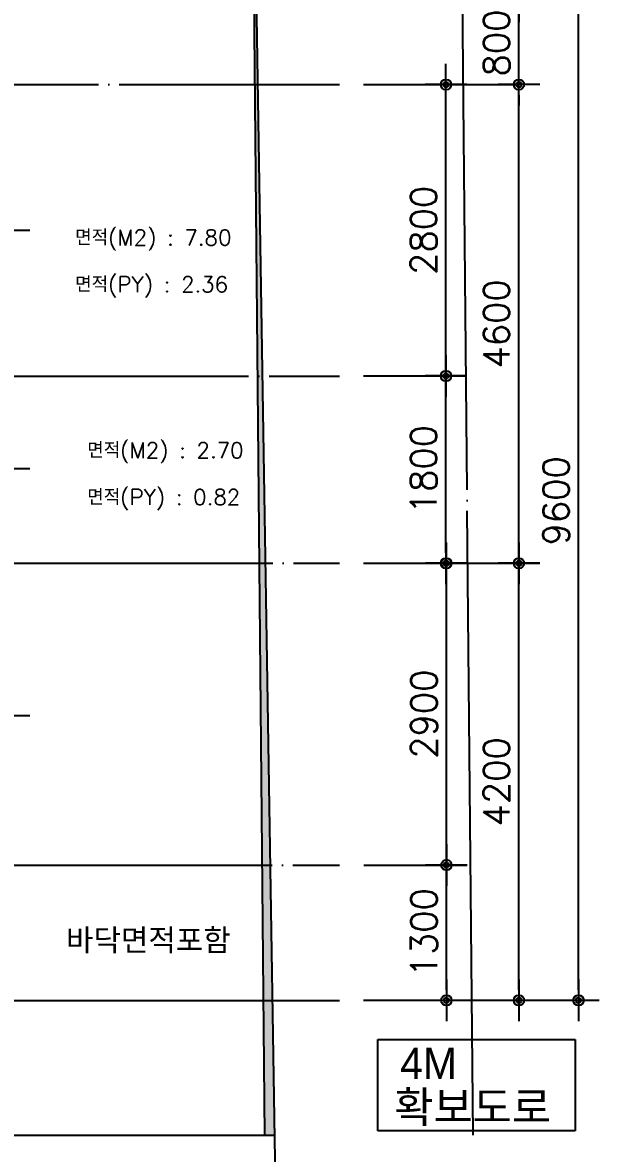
# Model space of a CAD drawing. Header units: millimetres. Extents: x 5537433 to 5830173, y -900794 to -778623.
# Drawn here: x 5605437 to 5610973, y -824625 to -813758 of the extents above; entities that cross this region are included whole.
import ezdxf
from ezdxf.enums import TextEntityAlignment as Align

# ---------------------------------------------------------------- set-up
doc = ezdxf.new("R2010")
doc.units = ezdxf.units.MM
doc.header["$LTSCALE"] = 100
doc.linetypes.add('CEN', pattern=[62, 60, -1, 0, -1])
doc.layers.get('0').update_dxf_attribs({"linetype": 'CONTINUOUS'})
doc.layers.get('DEFPOINTS').update_dxf_attribs({"linetype": 'CONTINUOUS'})
for name, color, linetype in [('60', 60, 'CONTINUOUS'), ('9', 9, 'CONTINUOUS'), ('CEN', 1, 'CEN'), ('DIM', 7, 'CONTINUOUS'), ('ETC', 6, 'CONTINUOUS'), ('FIN', 9, 'CONTINUOUS'), ('HAT', 8, 'CONTINUOUS'), ('WID', 4, 'CONTINUOUS')]:
    doc.layers.add(name, color=color, linetype=linetype)
doc.styles.add('2', font='')
doc.styles.add('GHS', font='ROMANS.shx', dxfattribs={"bigfont": 'GHS.shx'})
doc.styles.add('HGTXT', font='romans.shx', dxfattribs={"bigfont": 'whgtxt.shx'})
doc.styles.get('2').set_extended_font_data('HYtbrB')
doc.dimstyles.get("Standard").update_dxf_attribs({"dimtxt": 0.18, "dimasz": 0.18, "dimexe": 0.18, "dimexo": 0.0625, "dimgap": 0.09, "dimtad": 0, "dimtih": 1, "dimtoh": 1, "dimdec": 4, "dimzin": 0, "dimdsep": 46, "dimtxsty": 'STANDARD', "dimcen": 0.09, "dimadec": 0, "dimazin": 0, "dimtfac": 1, "dimtdec": 4, "dimtofl": 0, "dimtmove": 0, "dimatfit": 3, "dimfxl": 1, "dimtolj": 1, "dimtzin": 0, "dimarcsym": 0})

# ---------------------------------------------------------------- blocks, each defined once
blk = doc.blocks.new('Z_DOT')
at = {"layer": 'DIM', "color": 7}
for p, q in [((0, -2), (0, 2)), ((-2, 0), (2, 0))]:
    blk.add_line(p, q, dxfattribs=at)
for radius in [0.5, 0.25]:
    blk.add_circle((0, 0), radius, dxfattribs=at)
blk = doc.blocks.new('*D18')
at = {"layer": 'DEFPOINTS', "color": 0, "linetype": 'Continuous', "transparency": 16777216}
for p in [(5608451, -818954), (5610201, -818954), (5608451, -823154)]:
    blk.add_point(p, dxfattribs=at)
at = {"layer": 'DIM', "color": 0, "linetype": 'Continuous', "lineweight": -2, "transparency": 16777216}
for p, q in [((5608751, -818954), (5610201, -818954)), ((5610201, -823054), (5610201, -819054)), ((5608751, -823154), (5610201, -823154))]:
    blk.add_line(p, q, dxfattribs=at)
at = {"layer": 'DIM', "color": 0, "linetype": 'Continuous', "lineweight": -2, "transparency": 16777216, "xscale": 100, "yscale": 100, "zscale": 100}
for p, rotation in [((5610201, -818954), 90), ((5610201, -823154), 270)]:
    blk.add_blockref('Z_DOT', p, dxfattribs=dict(at, rotation=rotation))
at = {"layer": 'DIM', "color": 60, "linetype": 'Continuous', "transparency": 16777216, "insert": (5609986, -821054), "char_height": 250, "attachment_point": 5, "rotation": 90, "style": 'GHS'}
blk.add_mtext('\\A1;4200', dxfattribs=at)
blk = doc.blocks.new('*D19')
at = {"layer": 'DEFPOINTS', "color": 0, "linetype": 'Continuous', "transparency": 16777216}
for p in [(5608409, -814354), (5609501, -814354), (5608409, -817154)]:
    blk.add_point(p, dxfattribs=at)
at = {"layer": 'DIM', "color": 0, "linetype": 'Continuous', "lineweight": -2, "transparency": 16777216}
for p, q in [((5608709, -814354), (5609501, -814354)), ((5609501, -817054), (5609501, -814454)), ((5608709, -817154), (5609501, -817154))]:
    blk.add_line(p, q, dxfattribs=at)
at = {"layer": 'DIM', "color": 0, "linetype": 'Continuous', "lineweight": -2, "transparency": 16777216, "xscale": 100, "yscale": 100, "zscale": 100}
for p, rotation in [((5609501, -814354), 90), ((5609501, -817154), 270)]:
    blk.add_blockref('Z_DOT', p, dxfattribs=dict(at, rotation=rotation))
at = {"layer": 'DIM', "color": 60, "linetype": 'Continuous', "transparency": 16777216, "insert": (5609286, -815754), "char_height": 250, "attachment_point": 5, "rotation": 90, "style": 'GHS'}
blk.add_mtext('\\A1;2800', dxfattribs=at)
blk = doc.blocks.new('*D26')
at = {"layer": 'DEFPOINTS', "color": 0, "linetype": 'Continuous', "transparency": 16777216}
for p in [(5608409, -813554), (5610773, -813554), (5608409, -823154)]:
    blk.add_point(p, dxfattribs=at)
at = {"layer": 'DIM', "color": 0, "linetype": 'Continuous', "lineweight": -2, "transparency": 16777216}
for p, q in [((5608709, -813554), (5610773, -813554)), ((5610773, -823054), (5610773, -813654)), ((5608709, -823154), (5610773, -823154))]:
    blk.add_line(p, q, dxfattribs=at)
at = {"layer": 'DIM', "color": 0, "linetype": 'Continuous', "lineweight": -2, "transparency": 16777216, "xscale": 100, "yscale": 100, "zscale": 100}
for p, rotation in [((5610773, -813554), 90), ((5610773, -823154), 270)]:
    blk.add_blockref('Z_DOT', p, dxfattribs=dict(at, rotation=rotation))
at = {"layer": 'DIM', "color": 60, "linetype": 'Continuous', "transparency": 16777216, "insert": (5610558, -818354), "char_height": 250, "attachment_point": 5, "rotation": 90, "style": 'GHS'}
blk.add_mtext('\\A1;9600', dxfattribs=at)
blk = doc.blocks.new('*D27')
at = {"layer": 'DEFPOINTS', "color": 0, "linetype": 'Continuous', "transparency": 16777216}
for p in [(5608451, -813554), (5610201, -813554), (5608451, -814354)]:
    blk.add_point(p, dxfattribs=at)
at = {"layer": 'DIM', "color": 0, "linetype": 'Continuous', "lineweight": -2, "transparency": 16777216}
for p, q in [((5610201, -813454), (5610201, -813354)), ((5608751, -813554), (5610201, -813554)), ((5610201, -814354), (5610201, -813554)), ((5608751, -814354), (5610201, -814354)), ((5610201, -814454), (5610201, -814554))]:
    blk.add_line(p, q, dxfattribs=at)
at = {"layer": 'DIM', "color": 0, "linetype": 'Continuous', "lineweight": -2, "transparency": 16777216, "xscale": 100, "yscale": 100, "zscale": 100}
for p, rotation in [((5610201, -813554), 270), ((5610201, -814354), 90)]:
    blk.add_blockref('Z_DOT', p, dxfattribs=dict(at, rotation=rotation))
at = {"layer": 'DIM', "color": 60, "linetype": 'Continuous', "transparency": 16777216, "insert": (5609986, -813954), "char_height": 250, "attachment_point": 5, "rotation": 90, "style": 'GHS'}
blk.add_mtext('\\A1;800', dxfattribs=at)
blk = doc.blocks.new('*D28')
at = {"layer": 'DEFPOINTS', "color": 0, "linetype": 'Continuous', "transparency": 16777216}
for p in [(5608451, -814354), (5610201, -814354), (5608451, -818954)]:
    blk.add_point(p, dxfattribs=at)
at = {"layer": 'DIM', "color": 0, "linetype": 'Continuous', "lineweight": -2, "transparency": 16777216}
for p, q in [((5608751, -814354), (5610201, -814354)), ((5610201, -818854), (5610201, -814454)), ((5608751, -818954), (5610201, -818954))]:
    blk.add_line(p, q, dxfattribs=at)
at = {"layer": 'DIM', "color": 0, "linetype": 'Continuous', "lineweight": -2, "transparency": 16777216, "xscale": 100, "yscale": 100, "zscale": 100}
for p, rotation in [((5610201, -814354), 90), ((5610201, -818954), 270)]:
    blk.add_blockref('Z_DOT', p, dxfattribs=dict(at, rotation=rotation))
at = {"layer": 'DIM', "color": 60, "linetype": 'Continuous', "transparency": 16777216, "insert": (5609986, -816654), "char_height": 250, "attachment_point": 5, "rotation": 90, "style": 'GHS'}
blk.add_mtext('\\A1;4600', dxfattribs=at)
blk = doc.blocks.new('*D29')
at = {"layer": 'DEFPOINTS', "color": 0, "linetype": 'Continuous', "transparency": 16777216}
for p in [(5608413, -821854), (5609505, -821854), (5608409, -823154)]:
    blk.add_point(p, dxfattribs=at)
at = {"layer": 'DIM', "color": 0, "linetype": 'Continuous', "lineweight": -2, "transparency": 16777216}
for p, q in [((5608713, -821854), (5609505, -821854)), ((5609505, -823054), (5609505, -821954)), ((5608709, -823154), (5609505, -823154))]:
    blk.add_line(p, q, dxfattribs=at)
at = {"layer": 'DIM', "color": 0, "linetype": 'Continuous', "lineweight": -2, "transparency": 16777216, "xscale": 100, "yscale": 100, "zscale": 100}
for p, rotation in [((5609505, -821854), 90), ((5609505, -823154), 270)]:
    blk.add_blockref('Z_DOT', p, dxfattribs=dict(at, rotation=rotation))
at = {"layer": 'DIM', "color": 60, "linetype": 'Continuous', "transparency": 16777216, "insert": (5609290, -822504), "char_height": 250, "attachment_point": 5, "rotation": 90, "style": 'GHS'}
blk.add_mtext('\\A1;1300', dxfattribs=at)
blk = doc.blocks.new('*D42')
at = {"layer": 'DEFPOINTS', "color": 0, "linetype": 'Continuous', "transparency": 16777216}
for p in [(5608409, -817154), (5609501, -817154), (5608409, -818954)]:
    blk.add_point(p, dxfattribs=at)
at = {"layer": 'DIM', "color": 0, "linetype": 'Continuous', "lineweight": -2, "transparency": 16777216}
for p, q in [((5608709, -817154), (5609501, -817154)), ((5609501, -818854), (5609501, -817254)), ((5608709, -818954), (5609501, -818954))]:
    blk.add_line(p, q, dxfattribs=at)
at = {"layer": 'DIM', "color": 0, "linetype": 'Continuous', "lineweight": -2, "transparency": 16777216, "xscale": 100, "yscale": 100, "zscale": 100}
for p, rotation in [((5609501, -817154), 90), ((5609501, -818954), 270)]:
    blk.add_blockref('Z_DOT', p, dxfattribs=dict(at, rotation=rotation))
at = {"layer": 'DIM', "color": 60, "linetype": 'Continuous', "transparency": 16777216, "insert": (5609286, -818054), "char_height": 250, "attachment_point": 5, "rotation": 90, "style": 'GHS'}
blk.add_mtext('\\A1;1800', dxfattribs=at)
blk = doc.blocks.new('*D43')
at = {"layer": 'DEFPOINTS', "color": 0, "linetype": 'Continuous', "transparency": 16777216}
for p in [(5608409, -818954), (5609505, -818954), (5608413, -821854)]:
    blk.add_point(p, dxfattribs=at)
at = {"layer": 'DIM', "color": 0, "linetype": 'Continuous', "lineweight": -2, "transparency": 16777216}
for p, q in [((5608709, -818954), (5609505, -818954)), ((5609505, -821754), (5609505, -819054)), ((5608713, -821854), (5609505, -821854))]:
    blk.add_line(p, q, dxfattribs=at)
at = {"layer": 'DIM', "color": 0, "linetype": 'Continuous', "lineweight": -2, "transparency": 16777216, "xscale": 100, "yscale": 100, "zscale": 100}
for p, rotation in [((5609505, -818954), 90), ((5609505, -821854), 270)]:
    blk.add_blockref('Z_DOT', p, dxfattribs=dict(at, rotation=rotation))
at = {"layer": 'DIM', "color": 60, "linetype": 'Continuous', "transparency": 16777216, "insert": (5609290, -820404), "char_height": 250, "attachment_point": 5, "rotation": 90, "style": 'GHS'}
blk.add_mtext('\\A1;2900', dxfattribs=at)

msp = doc.modelspace()

# ---------------------------------------------------------------- hatches: boundary and pattern name
at = {"layer": 'HAT'}
h = msp.add_hatch(dxfattribs=at)
h.set_pattern_fill('DOTS,N', color=256, scale=50, angle=-95.2671, style=0)
h.set_pattern_definition([(264.7328958, (6683747.14, 4816268.985), (75.3965761, -46.8064589), [0, -79.375])])
h.paths.add_polyline_path([(5607665.9, -812764.6), (5607854.2, -824454.1), (5607761.3, -824454.1), (5607653, -812939.6), (5596832.2, -812878.6), (5596729.4, -812703)])

# ---------------------------------------------------------------- linework, layer by layer
for p, q in [((5607665.9, -812764.6), (5607864.7, -825105.4)), ((5607854.2, -824454.1), (5585792.7, -824454.1))]:
    msp.add_line(p, q)
at = {"layer": '9', "linetype": 'Continuous'}
msp.add_line((5607761.3, -824454.1), (5607653, -812939.6), dxfattribs=at)
at = {"layer": 'CEN'}
for p, q in [((5609761.4, -824448.9), (5609651.4, -812759.3)), ((5593963.5, -814354.1), (5608478.6, -814354.1)), ((5601604.6, -817154.1), (5608477.3, -817154.1)), ((5601837.8, -818954.1), (5608477.3, -818954.1)), ((5601831.5, -821854.1), (5608477.3, -821854.1)), ((5585039.2, -823154.1), (5608477.3, -823154.1))]:
    msp.add_line(p, q, dxfattribs=at)
at = {"layer": 'ETC', "color": 8}
for p, q in [((5608845.1, -824408.9), (5608845.1, -823531.5)), ((5608845.1, -823531.5), (5610742.4, -823531.5)), ((5610742.4, -823531.5), (5610742.4, -824408.9)), ((5610742.4, -824408.9), (5608845.1, -824408.9))]:
    msp.add_line(p, q, dxfattribs=at)
at = {"layer": 'FIN', "color": 9, "linetype": 'Continuous'}
msp.add_lwpolyline([(5604538.5, -822552.2, 0, 100, 0), (5604838.5, -822552.2, 0, 0, 0), (5605825.7, -822552.2, 0, 0, 0), (5605825.7, -822552.2, 0, 0, 0)], format="xyseb", dxfattribs=at)
at = {"layer": 'WID'}
for p, q in [((5604990, -815754.1), (5605505, -815754.1)), ((5604990, -818041.6), (5605505, -818041.6)), ((5604990, -820416.6), (5605505, -820416.6))]:
    msp.add_line(p, q, dxfattribs=at)

# ---------------------------------------------------------------- texts
at = {"style": 'HGTXT'}
for s, p in [('면적(M2) : 7.80', (5605940.5, -815748.4)), ('면적(PY) : 2.36', (5605940.5, -816198.4)), ('면적(M2) : 2.70', (5606056.6, -817793)), ('면적(PY) : 0.82', (5606056.6, -818243))]:
    msp.add_text(s, height=150, dxfattribs=at).set_placement(p, align=Align.TOP_LEFT)
at = {"layer": '60', "style": '2'}
msp.add_text('바닥면적포함', height=210, dxfattribs=at).set_placement((5605853.3, -822679.2))
at = {"layer": '60', "color": 8, "linetype": 'Continuous', "style": '2'}
for s, p in [('4M ', (5609061.1, -823909.4)), ('확보도로', (5609003.9, -824329.4))]:
    msp.add_text(s, height=300, dxfattribs=at).set_placement(p)

# ---------------------------------------------------------------- dimensions: what is measured, and where the dimension line sits
at = {"layer": 'DIM', "linetype": 'Continuous'}
for base, p1, p2, picture, middle in [((5610773.5, -813554.1), (5608408.9, -823154.1), (5608408.9, -813554.1), '*D26', (5610558.5, -818354.1)), ((5610201.5, -813554.1), (5608451.4, -814354.1), (5608451.4, -813554.1), '*D27', (5609986.5, -813954.1)), ((5609501.5, -814354.1), (5608408.9, -817154.1), (5608408.9, -814354.1), '*D19', (5609286.5, -815754.1)), ((5610201.5, -814354.1), (5608451.4, -818954.1), (5608451.4, -814354.1), '*D28', (5609986.5, -816654.1)), ((5609501.5, -817154.1), (5608408.9, -818954.1), (5608408.9, -817154.1), '*D42', (5609286.5, -818054.1)), ((5609505.3, -818954.1), (5608412.7, -821854.2), (5608408.9, -818954.1), '*D43', (5609290.3, -820404.1)), ((5610201.5, -818954.1), (5608451.4, -823154.1), (5608451.4, -818954.1), '*D18', (5609986.5, -821054.1)), ((5609505.3, -821854.2), (5608408.9, -823154.1), (5608412.7, -821854.2), '*D29', (5609290.3, -822504.1))]:
    dim = msp.add_linear_dim(base=base, p1=p1, p2=p2, angle=90, dimstyle='STANDARD', override={"dimscale": 100, "dimtxt": 2.5, "dimasz": 1, "dimexe": 0, "dimexo": 3, "dimgap": 0.9, "dimtad": 1, "dimtih": 0, "dimtoh": 0, "dimdec": 0, "dimzin": 8, "dimtxsty": 'GHS', "dimblk1": 'Z_DOT', "dimblk2": 'Z_DOT', "dimsah": 1, "dimcen": 2.5, "dimclrt": 60, "dimtix": 1, "dimtofl": 1, "dimtmove": 2}, dxfattribs=at)
    dim.commit()
    dim.dimension.update_dxf_attribs({"geometry": picture, "text_midpoint": middle})

doc.saveas('drawing.dxf')
